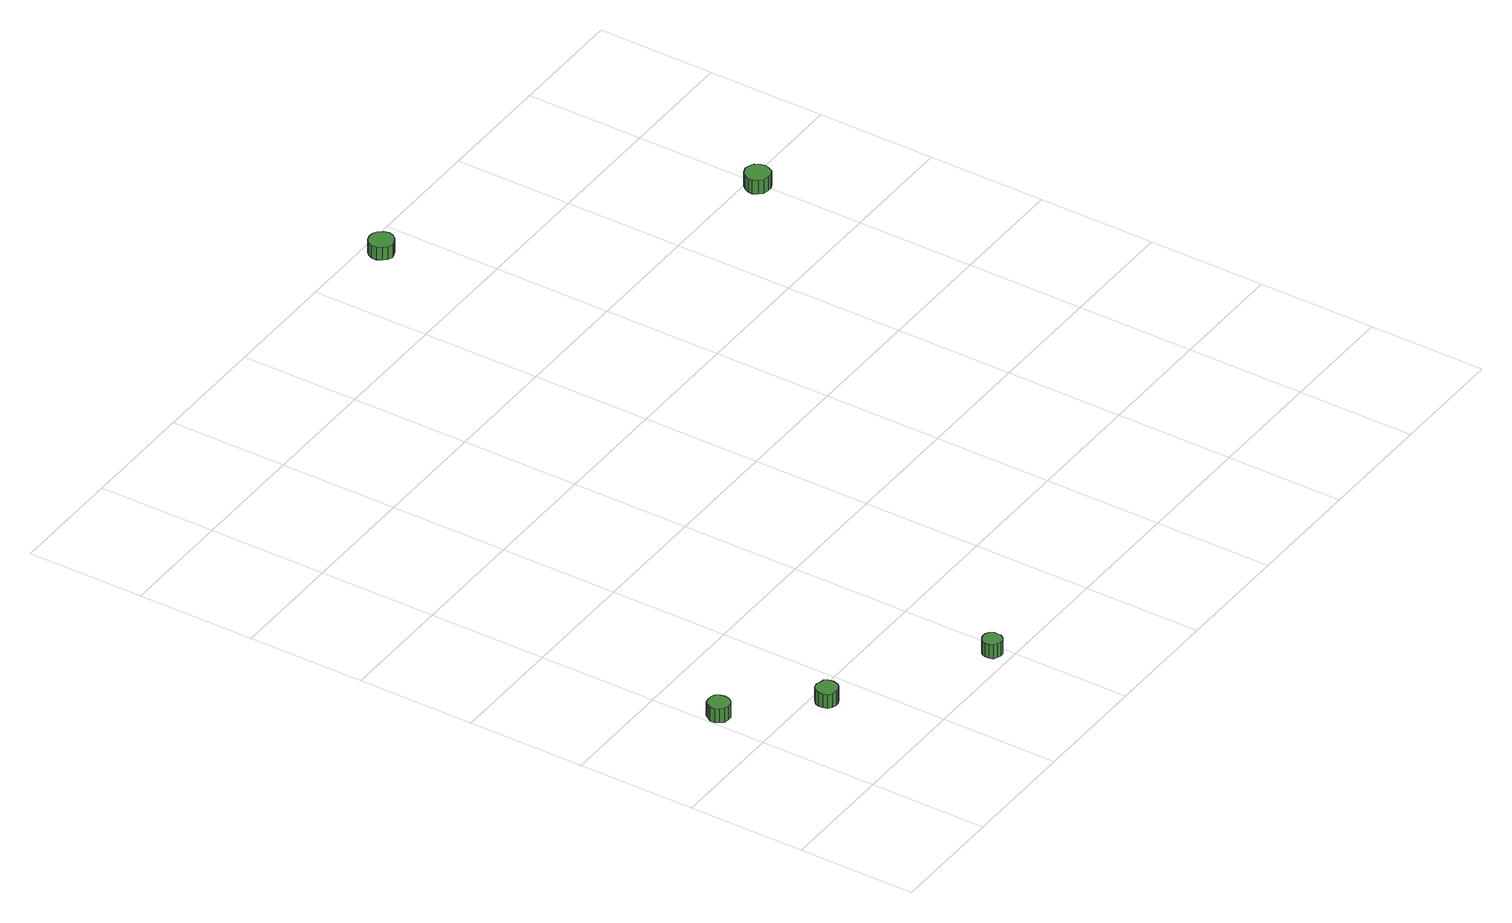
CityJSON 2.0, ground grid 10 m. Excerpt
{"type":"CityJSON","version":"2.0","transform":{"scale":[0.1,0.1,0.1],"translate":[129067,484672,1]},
"CityObjects":{
"tree1":{"type":"SolitaryVegetationObject","attributes":{"function":"something"},"geometry":[{"type":"MultiSurface","lod":"1","boundaries":[[[0,1,2,3,4,5,6,7,8,9,10,11,12,13,14]],[[15,16,17,18,19,20,21,22,23,24,25,26,27,28,29]],[[0,29,28,1]],[[1,28,27,2]],[[2,27,26,3]],[[3,26,25,4]],[[4,25,24,5]],[[5,24,23,6]],[[6,23,22,7]],[[7,22,21,8]],[[8,21,20,9]],[[9,20,19,10]],[[10,19,18,11]],[[11,18,17,12]],[[12,17,16,13]],[[13,16,15,14]],[[14,15,29,0]]]}]},
"tree2":{"type":"SolitaryVegetationObject","attributes":{"function":"something"},"geometry":[{"type":"MultiSurface","lod":"1","boundaries":[[[30,31,32,33,34,35,36,37,38,39,40,41,42,43,44]],[[45,46,47,48,49,50,51,52,53,54,55,56,57,58,59]],[[30,59,58,31]],[[31,58,57,32]],[[32,57,56,33]],[[33,56,55,34]],[[34,55,54,35]],[[35,54,53,36]],[[36,53,52,37]],[[37,52,51,38]],[[38,51,50,39]],[[39,50,49,40]],[[40,49,48,41]],[[41,48,47,42]],[[42,47,46,43]],[[43,46,45,44]],[[44,45,59,30]]]}]},
"tree3":{"type":"SolitaryVegetationObject","attributes":{"function":"something"},"geometry":[{"type":"MultiSurface","lod":"1","boundaries":[[[60,61,62,63,64,65,66,67,68,69,70,71,72,73,74]],[[75,76,77,78,79,80,81,82,83,84,85,86,87,88,89]],[[60,89,88,61]],[[61,88,87,62]],[[62,87,86,63]],[[63,86,85,64]],[[64,85,84,65]],[[65,84,83,66]],[[66,83,82,67]],[[67,82,81,68]],[[68,81,80,69]],[[69,80,79,70]],[[70,79,78,71]],[[71,78,77,72]],[[72,77,76,73]],[[73,76,75,74]],[[74,75,89,60]]]}]},
"tree4":{"type":"SolitaryVegetationObject","attributes":{"function":"something"},"geometry":[{"type":"MultiSurface","lod":"1","boundaries":[[[90,91,92,93,94,95,96,97,98,99,100,101,102,103,104]],[[105,106,107,108,109,110,111,112,113,114,115,116,117,118,119]],[[90,119,118,91]],[[91,118,117,92]],[[92,117,116,93]],[[93,116,115,94]],[[94,115,114,95]],[[95,114,113,96]],[[96,113,112,97]],[[97,112,111,98]],[[98,111,110,99]],[[99,110,109,100]],[[100,109,108,101]],[[101,108,107,102]],[[102,107,106,103]],[[103,106,105,104]],[[104,105,119,90]]]}]},
"tree5":{"type":"SolitaryVegetationObject","attributes":{"function":"something"},"geometry":[{"type":"MultiSurface","lod":"1","boundaries":[[[120,121,122,123,124,125,126,127,128,129,130,131,132,133,134]],[[135,136,137,138,139,140,141,142,143,144,145,146,147,148,149]],[[120,149,148,121]],[[121,148,147,122]],[[122,147,146,123]],[[123,146,145,124]],[[124,145,144,125]],[[125,144,143,126]],[[126,143,142,127]],[[127,142,141,128]],[[128,141,140,129]],[[129,140,139,130]],[[130,139,138,131]],[[131,138,137,132]],[[132,137,136,133]],[[133,136,135,134]],[[134,135,149,120]]]}]}
},
"vertices":[
[19,146,15],[18,150,15],[16,153,15],[13,155,15],[9,155,15],[5,154,15],[3,151,15],[1,148,15],[1,144,15],[3,141,15],[5,138,15],[9,137,15],[13,137,15],[16,139,15],[18,142,15],[18,142,2],[16,139,2],[13,137,2],[9,137,2],[5,138,2],[3,141,2],[1,144,2],[1,148,2],[3,151,2],[5,154,2],[9,155,2],[13,155,2],[16,153,2],[18,150,2],[19,146,2],
[81,88,14],[80,92,14],[78,95,14],[74,96,14],[71,97,14],[67,96,14],[64,93,14],[63,90,14],[63,86,14],[64,82,14],[67,80,14],[71,79,14],[74,79,14],[78,81,14],[80,84,14],[80,84,1],[78,81,1],[74,79,1],[71,79,1],[67,80,1],[64,82,1],[63,86,1],[63,90,1],[64,93,1],[67,96,1],[71,97,1],[74,96,1],[78,95,1],[80,92,1],[81,88,1],
[200,16,14],[200,19,14],[198,22,14],[195,24,14],[192,24,14],[189,23,14],[186,21,14],[185,18,14],[185,14,14],[186,11,14],[189,9,14],[192,8,14],[195,8,14],[198,10,14],[200,13,14],[200,13,1],[198,10,1],[195,8,1],[192,8,1],[189,9,1],[186,11,1],[185,14,1],[185,18,1],[186,21,1],[189,23,1],[192,24,1],[195,24,1],[198,22,1],[200,19,1],[200,16,1],
[380,685,14],[379,689,14],[376,693,14],[372,695,14],[368,695,14],[364,694,14],[361,691,14],[359,687,14],[359,683,14],[361,679,14],[364,676,14],[368,674,14],[372,675,14],[376,677,14],[379,681,14],[379,681,2],[376,677,2],[372,675,2],[368,674,2],[364,676,2],[361,679,2],[359,683,2],[359,687,2],[361,691,2],[364,694,2],[368,695,2],[372,695,2],[376,693,2],[379,689,2],[380,685,2],
[608,491,14],[607,495,14],[605,499,14],[601,501,14],[597,502,14],[592,500,14],[589,497,14],[587,493,14],[587,489,14],[589,485,14],[592,482,14],[597,481,14],[601,481,14],[605,483,14],[607,487,14],[607,487,1],[605,483,1],[601,481,1],[597,481,1],[592,482,1],[589,485,1],[587,489,1],[587,493,1],[589,497,1],[592,500,1],[597,502,1],[601,501,1],[605,499,1],[607,495,1],[608,491,1]
]}
